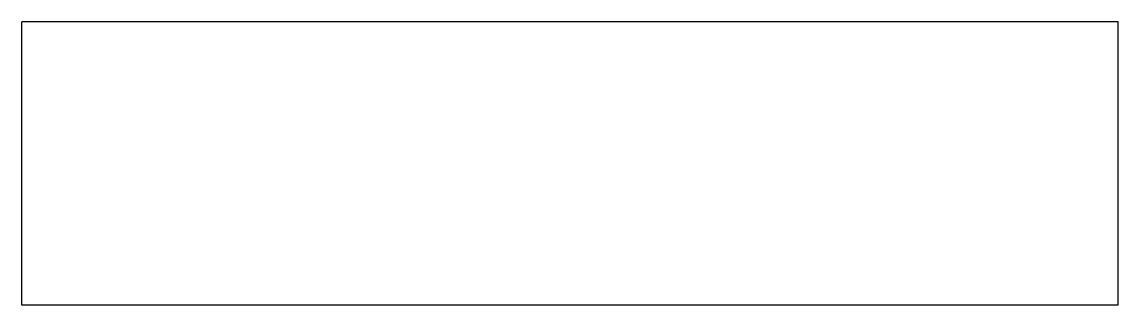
# Model space of a CAD drawing. Extents: x -78 to 78, y -20 to 20.
import ezdxf

# ---------------------------------------------------------------- set-up
doc = ezdxf.new("R2010")
doc.units = 0
doc.layers.add('MODELSKETCH_VISIBLE', color=7, linetype='CONTINUOUS')

msp = doc.modelspace()

# ---------------------------------------------------------------- linework, layer by layer
at = {"layer": 'MODELSKETCH_VISIBLE'}
for p, q in [((77.5, 20), (-77.5, 20)), ((-77.5, -20), (-77.5, 20)), ((77.5, -20), (77.5, 20)), ((77.5, -20), (-77.5, -20))]:
    msp.add_line(p, q, dxfattribs=at)

doc.saveas('drawing.dxf')
